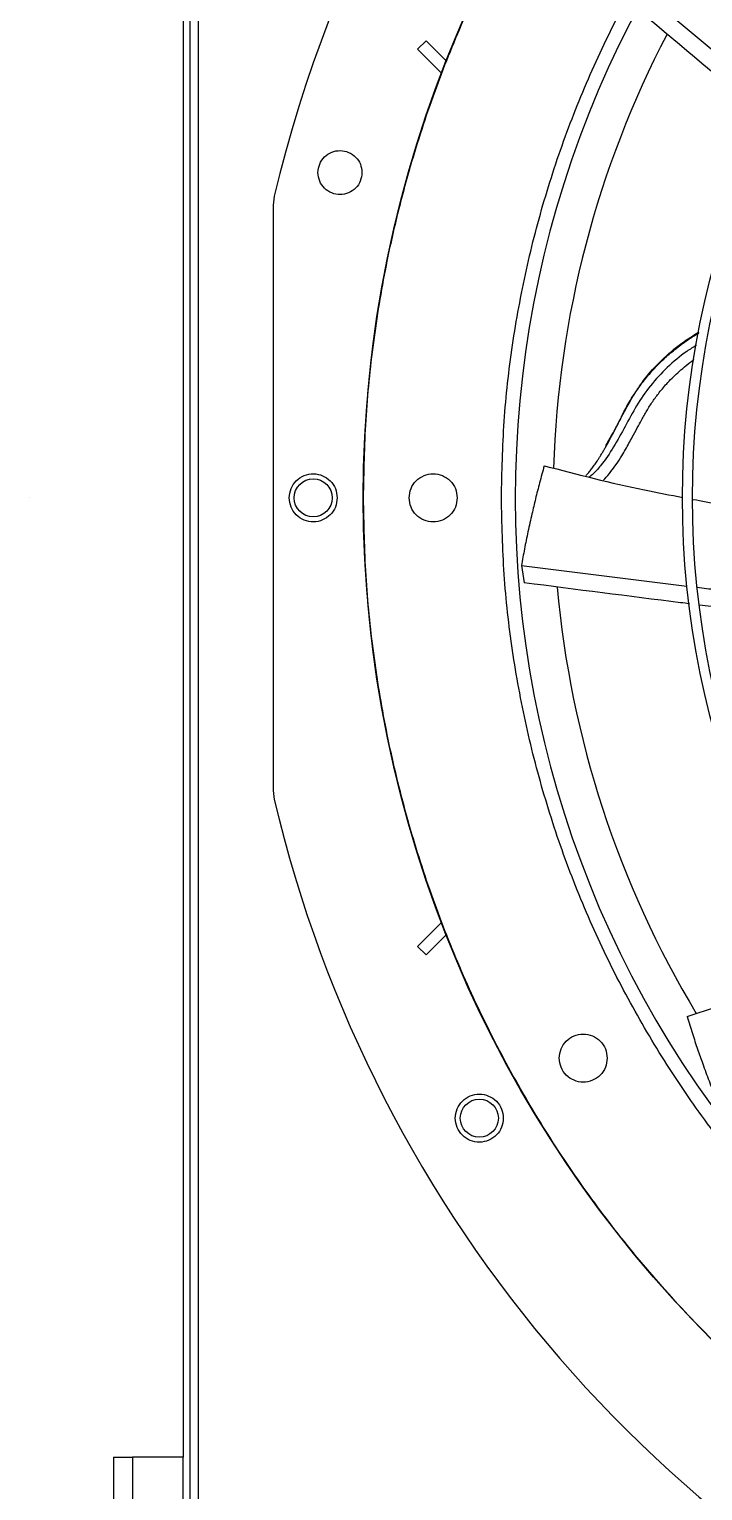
# Model space of a CAD drawing. Header units: inches. Extents: x 1229 to 1453, y -1023 to -720.
# Drawn here: x 1269.17 to 1275.8, y -875.03 to -860.65 of the extents above; entities that cross this region are included whole.
import ezdxf

# ---------------------------------------------------------------- set-up
doc = ezdxf.new("R2010")
doc.units = ezdxf.units.IN
doc.header["$MEASUREMENT"] = 0

msp = doc.modelspace()

# ---------------------------------------------------------------- linework, layer by layer
at = {"color": 18, "linetype": 'Continuous', "lineweight": 25, "true_color": 0x000000}
for p, q in [((1270.7536, -851.8687), (1270.7536, -879.2706)), ((1270.8366, -851.9447), (1270.8366, -879.1947)), ((1270.6906, -854.9397), (1270.6906, -874.6997)), ((1275.2702, -860.3306), (1276.534, -861.3824)), ((1272.9957, -860.8475), (1273.0809, -860.7656)), ((1273.0809, -860.7656), (1273.2783, -860.963)), ((1273.2316, -861.0833), (1272.9957, -860.8475)), ((1271.5754, -862.3832), (1271.5753, -865.2608)), ((1271.5859, -862.2929), (1271.5754, -862.3832)), ((1274.9176, -864.6198), (1274.8468, -864.7502)), ((1271.5753, -865.2608), (1271.5754, -868.1384)), ((1274.0181, -865.9269), (1274.0468, -866.0967)), ((1274.0181, -865.9269), (1275.6481, -866.1282)), ((1271.5754, -868.1384), (1271.5859, -868.2287)), ((1273.2316, -869.4383), (1272.9957, -869.6741)), ((1273.0809, -869.756), (1273.2783, -869.5586)), ((1272.9957, -869.6741), (1273.0809, -869.756)), ((1270.0031, -874.6997), (1270.0031, -875.3343)), ((1270.0031, -874.6997), (1270.1906, -874.6997)), ((1270.6906, -874.6997), (1270.1906, -874.6997)), ((1270.1906, -874.6997), (1270.1906, -875.9397)), ((1270.6906, -875.9397), (1270.6906, -874.6997))]:
    msp.add_line(p, q, dxfattribs=at)
at = {"color": 18, "true_color": 0x000000}
msp.add_line((1269.1739, -865.2608), (1269.1739, -865.2608), dxfattribs=at)
at = {"color": 18, "linetype": 'Continuous', "lineweight": 25, "true_color": 0x000000}
for centre, radius in [((1284.1739, -865.2608), 11.7126), ((1284.1739, -865.2608), 8.5704), ((1284.1739, -865.2608), 8.472), ((1271.9691, -865.2608), 0.1875), ((1273.6043, -871.3632), 0.1875)]:
    msp.add_circle(centre, radius, dxfattribs=at)
for radius, start, end in [(12.9331, 103.26667, 166.73333), (11.7147, 135.79736, 158.46866), (10.2157, 134.36248, 223.03765), (9.8425, 152.39406, 178.29762), (11.7147, 159.09994, 200.90006), (9.8425, 185.11809, 211.02291), (12.9331, 193.26667, 248.51312), (11.7147, 201.53134, 215.54744)]:
    msp.add_arc((1284.1739, -865.2608), radius, start, end, dxfattribs=at)
for points, knots in [([(1272.4643, -865.2608), (1272.4692, -865.0053), (1272.4788, -864.4944), (1272.5568, -863.7313), (1272.681, -862.9748), (1272.8553, -862.228), (1273.0778, -861.4942), (1273.3479, -860.7766), (1273.6644, -860.0781), (1274.0259, -859.4019), (1274.4308, -858.7507), (1274.8774, -858.1274), (1275.3639, -857.5347), (1275.8881, -856.975), (1276.4477, -856.4508), (1277.0405, -855.9644), (1277.6637, -855.5177), (1278.3149, -855.1128), (1278.9912, -854.7513), (1279.6896, -854.4349), (1280.4073, -854.1648), (1281.141, -853.9422), (1281.8878, -853.7681), (1282.6444, -853.6432), (1283.4075, -853.568), (1284.1739, -853.5429), (1284.9402, -853.568), (1285.7033, -853.6432), (1286.4599, -853.7681), (1287.2067, -853.9422), (1287.9404, -854.1648), (1288.6581, -854.4349), (1289.3565, -854.7513), (1290.0328, -855.1128), (1290.684, -855.5177), (1291.3073, -855.9644), (1291.9, -856.4508), (1292.4597, -856.975), (1292.9838, -857.5347), (1293.4703, -858.1274), (1293.9169, -858.7507), (1294.3218, -859.4019), (1294.6833, -860.0781), (1294.9998, -860.7766), (1295.2699, -861.4942), (1295.4924, -862.228), (1295.6667, -862.9748), (1295.7909, -863.7313), (1295.8689, -864.4944), (1295.8786, -865.0053), (1295.8834, -865.2608)], [0, 0, 0, 0, 0.0208333, 0.0416667, 0.0625, 0.0833333, 0.1041667, 0.125, 0.1458333, 0.1666667, 0.1875, 0.2083334, 0.2291667, 0.25, 0.2708334, 0.2916666, 0.3125, 0.3333333, 0.3541667, 0.375, 0.3958333, 0.4166666, 0.4375001, 0.4583333, 0.4791667, 0.5, 0.5208333, 0.5416667, 0.5625, 0.5833334, 0.6041667, 0.625, 0.6458334, 0.6666667, 0.6875, 0.7083334, 0.7291667, 0.75, 0.7708333, 0.7916667, 0.8125, 0.8333333, 0.8541667, 0.875, 0.8958333, 0.9166667, 0.9375, 0.9583333, 0.9791667, 1, 1, 1, 1]), ([(1273.8217, -865.2608), (1273.8269, -865.0096), (1273.8375, -864.5073), (1273.9228, -863.7577), (1274.0584, -863.0162), (1274.2486, -862.2865), (1274.4911, -861.5725), (1274.7851, -860.8782), (1275.1285, -860.2068), (1275.5206, -859.563), (1275.9556, -858.9467), (1276.2819, -858.5646), (1276.4451, -858.3736)], [0, 0, 0, 0, 0.1, 0.2, 0.3, 0.4000001, 0.5, 0.6000001, 0.7000001, 0.8000001, 0.9000001, 1, 1, 1, 1]), ([(1276.457, -861.5406), (1276.435, -861.5222), (1276.0148, -861.172), (1275.5977, -860.8212), (1275.2025, -860.4889)], [0, 0, 0, 0, 0.0524476, 1, 1, 1, 1]), ([(1272.0163, -862.0612), (1272.0196, -862.0327), (1272.0262, -861.9758), (1272.0768, -861.9034), (1272.149, -861.8554), (1272.2346, -861.839), (1272.3196, -861.8567), (1272.3904, -861.9051), (1272.4398, -861.9767), (1272.4462, -862.033), (1272.4494, -862.0612)], [0, 0, 0, 0, 0.1256216, 0.2512458, 0.3768842, 0.5025376, 0.6279107, 0.7518741, 0.8754934, 1, 1, 1, 1]), ([(1272.4494, -862.0612), (1272.4462, -862.0895), (1272.4397, -862.146), (1272.39, -862.2178), (1272.3191, -862.2659), (1272.2344, -862.2834), (1272.149, -862.2671), (1272.0768, -862.219), (1272.0262, -862.1467), (1272.0196, -862.0897), (1272.0163, -862.0612)], [0, 0, 0, 0, 0.124776, 0.249268, 0.3731863, 0.4974523, 0.6229635, 0.7486567, 0.8743359, 1, 1, 1, 1]), ([(1274.8507, -864.7567), (1274.8564, -864.7466), (1274.8623, -864.7363), (1274.8689, -864.7243), (1274.8725, -864.7179), (1274.8855, -864.6943), (1274.9209, -864.6286), (1274.9716, -864.5297), (1275.0248, -864.4264), (1275.0686, -864.3456), (1275.1058, -864.281), (1275.1449, -864.2186), (1275.1862, -864.1586), (1275.2409, -864.0861), (1275.321, -863.9917), (1275.4251, -863.8878), (1275.5457, -863.7863), (1275.6558, -863.7045), (1275.7334, -863.6577), (1275.765, -863.6387)], [0, 0, 0, 0, 0.0238104, 0.0243033, 0.0281785, 0.0389299, 0.079609, 0.1821757, 0.2699012, 0.3225696, 0.3744327, 0.4254952, 0.4757109, 0.525051, 0.6121838, 0.7280921, 0.8213547, 0.9273821, 1, 1, 1, 1]), ([(1275.1551, -864.2048), (1275.179, -864.1674), (1275.2474, -864.0603), (1275.3961, -863.9034), (1275.5771, -863.7467), (1275.709, -863.6644), (1275.7669, -863.6283)], [0, 0, 0, 0, 0.1614373, 0.4626647, 0.7639737, 1, 1, 1, 1]), ([(1275.7431, -863.7583), (1275.7103, -863.7787), (1275.6063, -863.8431), (1275.4509, -863.9757), (1275.2832, -864.1543), (1275.1503, -864.3517), (1275.0404, -864.5555), (1274.931, -864.758), (1274.8236, -864.9175), (1274.7389, -865.0141), (1274.7005, -865.0445), (1274.6901, -865.0527)], [0, 0, 0, 0, 0.0662082, 0.2098209, 0.3537341, 0.4973694, 0.637762, 0.7753404, 0.9097707, 0.9756464, 1, 1, 1, 1]), ([(1274.8265, -865.0857), (1274.8303, -865.0818), (1274.8564, -865.0559), (1274.8993, -865.0053), (1274.9556, -864.9286), (1275.0153, -864.8352), (1275.0662, -864.7451), (1275.1162, -864.6534), (1275.1565, -864.5772), (1275.1948, -864.5058), (1275.2256, -864.4503), (1275.2522, -864.4042), (1275.2804, -864.358), (1275.3201, -864.2975), (1275.3782, -864.2187), (1275.4638, -864.1191), (1275.5764, -864.0108), (1275.6642, -863.9369), (1275.7158, -863.9018), (1275.717, -863.9009)], [0, 0, 0, 0, 0.0106843, 0.0718907, 0.1293669, 0.196918, 0.2905624, 0.3363422, 0.4075044, 0.4657847, 0.5023813, 0.5379413, 0.575513, 0.6138833, 0.6864864, 0.7745169, 0.8780084, 0.9971132, 1, 1, 1, 1]), ([(1274.924, -864.6182), (1274.9413, -864.5851), (1274.9973, -864.4782), (1275.0595, -864.3431), (1275.1246, -864.2494), (1275.1421, -864.2241)], [0, 0, 0, 0, 0.2470585, 0.7965588, 1, 1, 1, 1]), ([(1274.6525, -865.0436), (1274.6551, -865.0408), (1274.6648, -865.0302), (1274.6834, -865.0081), (1274.7089, -864.9761), (1274.7361, -864.9389), (1274.76, -864.9041), (1274.7803, -864.8733), (1274.7974, -864.8464), (1274.8147, -864.8181), (1274.8323, -864.7886), (1274.8443, -864.768), (1274.8504, -864.7572), (1274.8507, -864.7567)], [0, 0, 0, 0, 0.0348879, 0.1338615, 0.2581754, 0.3948919, 0.531034, 0.6173807, 0.7069734, 0.7998063, 0.8958556, 0.9950996, 1, 1, 1, 1]), ([(1274.2433, -864.9447), (1274.2277, -865.001), (1274.1977, -865.1096), (1274.1577, -865.2678), (1274.1196, -865.428), (1274.0833, -865.592), (1274.0486, -865.7614), (1274.0281, -865.8724), (1274.0181, -865.9269)], [0, 0, 0, 0, 0.1737124, 0.3354179, 0.4850766, 0.6632671, 0.8349162, 1, 1, 1, 1]), ([(1274.2433, -864.9447), (1274.5713, -865.0298), (1275.0235, -865.1472), (1275.4825, -865.2328), (1275.6086, -865.2563)], [0, 0, 0, 0, 0.7252562, 1, 1, 1, 1]), ([(1271.7329, -865.2608), (1271.7365, -865.2297), (1271.7437, -865.1675), (1271.7989, -865.0886), (1271.8777, -865.0362), (1271.971, -865.0184), (1272.0635, -865.0376), (1272.1407, -865.0902), (1272.1947, -865.1683), (1272.2018, -865.2299), (1272.2054, -865.2608)], [0, 0, 0, 0, 0.1256859, 0.2513812, 0.3770978, 0.5028098, 0.627506, 0.7510932, 0.8750861, 1, 1, 1, 1]), ([(1272.914, -865.2608), (1272.9176, -865.2299), (1272.9247, -865.168), (1272.9793, -865.0894), (1273.0574, -865.0369), (1273.1502, -865.0184), (1273.2431, -865.0369), (1273.3212, -865.0894), (1273.3758, -865.168), (1273.3829, -865.2299), (1273.3865, -865.2608)], [0, 0, 0, 0, 0.1249996, 0.2499977, 0.3749988, 0.4999982, 0.6249976, 0.7499988, 0.8750004, 1, 1, 1, 1]), ([(1272.2054, -865.2608), (1272.2018, -865.2917), (1272.1948, -865.3532), (1272.1407, -865.4314), (1272.0635, -865.484), (1271.971, -865.5032), (1271.8777, -865.4854), (1271.7989, -865.433), (1271.7437, -865.3541), (1271.7365, -865.2919), (1271.7329, -865.2608)], [0, 0, 0, 0, 0.1248129, 0.2487723, 0.3724186, 0.4972333, 0.6229421, 0.7486449, 0.8743277, 1, 1, 1, 1]), ([(1295.8834, -865.2608), (1295.8786, -865.5163), (1295.8689, -866.0272), (1295.7909, -866.7903), (1295.6667, -867.5468), (1295.4924, -868.2936), (1295.2699, -869.0274), (1294.9998, -869.745), (1294.6833, -870.4435), (1294.3218, -871.1197), (1293.9169, -871.7709), (1293.4703, -872.3942), (1292.9838, -872.9869), (1292.4597, -873.5466), (1291.9, -874.0708), (1291.3073, -874.5572), (1290.684, -875.0039), (1290.0328, -875.4088), (1289.3565, -875.7703), (1288.6581, -876.0867), (1287.9404, -876.3568), (1287.2067, -876.5794), (1286.4599, -876.7535), (1285.7033, -876.8784), (1284.9402, -876.9536), (1284.1739, -876.9787), (1283.4075, -876.9536), (1282.6444, -876.8784), (1281.8878, -876.7535), (1281.141, -876.5794), (1280.4073, -876.3568), (1279.6896, -876.0867), (1278.9912, -875.7702), (1278.3149, -875.4088), (1277.6637, -875.0039), (1277.0405, -874.5572), (1276.4477, -874.0708), (1275.8881, -873.5466), (1275.3639, -872.9869), (1274.8774, -872.3942), (1274.4308, -871.7709), (1274.0259, -871.1197), (1273.6644, -870.4435), (1273.3479, -869.745), (1273.0778, -869.0274), (1272.8553, -868.2936), (1272.681, -867.5468), (1272.5568, -866.7903), (1272.4788, -866.0272), (1272.4692, -865.5163), (1272.4643, -865.2608)], [0, 0, 0, 0, 0.0208333, 0.0416667, 0.0625, 0.0833333, 0.1041667, 0.125, 0.1458333, 0.1666667, 0.1875, 0.2083333, 0.2291667, 0.25, 0.2708333, 0.2916666, 0.3125, 0.3333333, 0.3541666, 0.375, 0.3958333, 0.4166666, 0.4375, 0.4583333, 0.4791667, 0.5, 0.5208333, 0.5416667, 0.5624999, 0.5833334, 0.6041667, 0.625, 0.6458333, 0.6666667, 0.6875, 0.7083334, 0.7291666, 0.75, 0.7708333, 0.7916666, 0.8125, 0.8333333, 0.8541667, 0.875, 0.8958333, 0.9166667, 0.9375, 0.9583333, 0.9791667, 1, 1, 1, 1]), ([(1273.3865, -865.2608), (1273.3829, -865.2917), (1273.3758, -865.3535), (1273.3212, -865.4322), (1273.2431, -865.4847), (1273.1502, -865.5032), (1273.0574, -865.4847), (1272.9793, -865.4322), (1272.9247, -865.3535), (1272.9176, -865.2917), (1272.914, -865.2608)], [0, 0, 0, 0, 0.1249996, 0.2500012, 0.3750024, 0.5000018, 0.6250012, 0.7500023, 0.8750004, 1, 1, 1, 1]), ([(1276.4451, -872.148), (1276.2819, -871.957), (1275.9556, -871.5749), (1275.5206, -870.9586), (1275.1285, -870.3147), (1274.7851, -869.6434), (1274.4911, -868.949), (1274.2486, -868.2351), (1274.0584, -867.5054), (1273.9228, -866.7639), (1273.8375, -866.0143), (1273.8269, -865.512), (1273.8217, -865.2608)], [0, 0, 0, 0, 0.0999999, 0.1999999, 0.2999999, 0.3999999, 0.5, 0.5999999, 0.7, 0.8, 0.9, 1, 1, 1, 1]), ([(1275.7085, -865.2756), (1275.8797, -865.3097), (1276.3798, -865.4092), (1276.9906, -865.4994), (1277.4309, -865.5401), (1277.5372, -865.5499)], [0, 0, 0, 0, 0.2829131, 0.8268262, 1, 1, 1, 1]), ([(1275.6727, -866.3034), (1275.6436, -866.2998), (1275.1001, -866.2322), (1274.5589, -866.1626), (1274.0468, -866.0967)], [0, 0, 0, 0, 0.0535857, 1, 1, 1, 1]), ([(1275.7508, -866.1409), (1275.8101, -866.1483), (1276.4341, -866.2253), (1277.0601, -866.3033), (1277.6267, -866.3739)], [0, 0, 0, 0, 0.0949869, 1, 1, 1, 1]), ([(1277.6547, -866.548), (1277.48, -866.527), (1276.8508, -866.4513), (1276.2238, -866.3725), (1275.7709, -866.3156)], [0, 0, 0, 0, 0.2776372, 1, 1, 1, 1]), ([(1275.6488, -870.3637), (1275.9707, -870.258), (1276.414, -870.1125), (1276.8458, -869.9366), (1276.9639, -869.8885)], [0, 0, 0, 0, 0.7263591, 1, 1, 1, 1]), ([(1275.6488, -870.3637), (1275.6661, -870.4194), (1275.6997, -870.5271), (1275.7515, -870.6818), (1275.806, -870.8372), (1275.8642, -870.9947), (1275.9266, -871.1561), (1275.9694, -871.2605), (1275.9904, -871.3117)], [0, 0, 0, 0, 0.1737119, 0.3354174, 0.4850764, 0.6632672, 0.8349163, 1, 1, 1, 1]), ([(1274.3909, -870.7726), (1274.3944, -870.7417), (1274.4016, -870.6799), (1274.4562, -870.6012), (1274.5343, -870.5487), (1274.6271, -870.5302), (1274.72, -870.5487), (1274.7981, -870.6012), (1274.8527, -870.6799), (1274.8598, -870.7417), (1274.8633, -870.7726)], [0, 0, 0, 0, 0.1250012, 0.2499993, 0.3750005, 0.5, 0.6249995, 0.7500007, 0.8749988, 1, 1, 1, 1]), ([(1274.8633, -870.7726), (1274.8598, -870.8035), (1274.8527, -870.8654), (1274.7981, -870.944), (1274.72, -870.9965), (1274.6271, -871.015), (1274.5343, -870.9965), (1274.4562, -870.944), (1274.4016, -870.8654), (1274.3944, -870.8035), (1274.3909, -870.7726)], [0, 0, 0, 0, 0.1250012, 0.2499993, 0.3750005, 0.5, 0.6249995, 0.7500007, 0.8749988, 1, 1, 1, 1]), ([(1273.368, -871.3632), (1273.3716, -871.332), (1273.3788, -871.2697), (1273.4342, -871.1908), (1273.5131, -871.1385), (1273.6061, -871.1208), (1273.6983, -871.1399), (1273.7757, -871.1924), (1273.8299, -871.2708), (1273.837, -871.3324), (1273.8405, -871.3632)], [0, 0, 0, 0, 0.125878, 0.251774, 0.377674, 0.5027389, 0.6267421, 0.7509506, 0.8756059, 1, 1, 1, 1]), ([(1273.8405, -871.3632), (1273.837, -871.3937), (1273.8301, -871.4548), (1273.7766, -871.533), (1273.6993, -871.5862), (1273.6064, -871.6056), (1273.5128, -871.5878), (1273.434, -871.5353), (1273.3788, -871.4564), (1273.3716, -871.3942), (1273.368, -871.3632)], [0, 0, 0, 0, 0.1236686, 0.2469557, 0.3715513, 0.4972604, 0.6229559, 0.7486424, 0.8743185, 1, 1, 1, 1])]:
    msp.add_open_spline(points, degree=3, knots=knots, dxfattribs=at)

doc.saveas('drawing.dxf')
